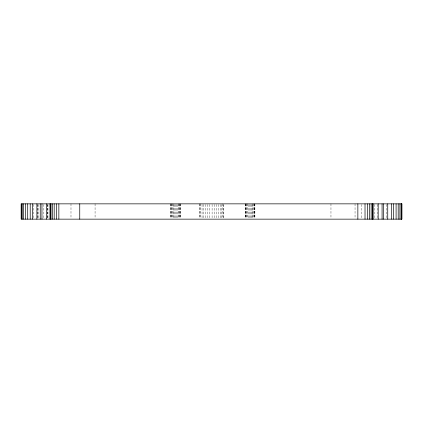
<?xml version="1.0" encoding="UTF-8"?>
<svg xmlns="http://www.w3.org/2000/svg" width="423" height="423" viewBox="0 0 423 423"><rect width="100%" height="100%" fill="white"/><g stroke="black" fill="none" stroke-linecap="round" stroke-linejoin="round"><path stroke-width="0.32" stroke-dasharray="2.12 1.59" d="M386.844 204.494L386.844 218.506M377.284 204.494L377.284 218.506M374.445 204.494L374.445 218.506M361.639 204.494L361.639 218.506M355.045 203.854L355.045 218.506M330.966 203.854L330.966 218.506M254.895 203.854L254.895 218.506M254.805 203.854L254.805 218.506M254.54 203.854L254.54 218.506M254.123 203.854L254.123 218.506M253.562 203.854L253.562 218.506M252.891 203.854L252.891 218.506M252.113 204.494L252.113 218.506M251.251 204.494L251.251 218.506M250.321 204.494L250.321 218.506M249.369 204.494L249.369 218.506M248.47 204.494L248.47 218.506M247.651 203.854L247.651 218.506M246.921 203.854L246.921 218.506M246.302 203.854L246.302 218.506M245.816 203.854L245.816 218.506M245.467 203.854L245.467 218.506M245.287 203.854L245.287 218.506M223.54 204.494L223.54 218.506M223.307 204.494L223.307 218.506M222.646 203.854L222.646 218.506M221.599 204.494L221.599 218.506M220.209 204.494L220.209 218.506M218.522 204.494L218.522 218.506M216.576 204.494L216.576 218.506M214.419 204.494L214.419 218.506M212.103 204.494L212.103 218.506M209.723 204.494L209.723 218.506M207.476 204.494L207.476 218.506M205.425 204.494L205.425 218.506M203.6 204.494L203.6 218.506M202.057 204.494L202.057 218.506M200.83 203.854L200.83 218.506M199.973 203.854L199.973 218.506M199.519 203.854L199.519 218.506M180.288 203.854L180.288 218.506M180.198 203.854L180.198 218.506M179.934 203.854L179.934 218.506M179.516 203.854L179.516 218.506M178.955 203.854L178.955 218.506M178.284 203.854L178.284 218.506M177.501 204.494L177.501 218.506M176.645 204.494L176.645 218.506M175.714 204.494L175.714 218.506M174.762 204.494L174.762 218.506M173.864 204.494L173.864 218.506M173.044 203.854L173.044 218.506M172.314 203.854L172.314 218.506M171.696 203.854L171.696 218.506M171.204 203.854L171.204 218.506M170.86 203.854L170.86 218.506M170.681 203.854L170.681 218.506M95.069 203.854L95.069 218.506M70.99 203.854L70.99 218.506M47.958 204.494L47.958 218.506M47.302 204.494L47.302 218.506M47.159 204.494L47.159 218.506M43.363 204.494L43.363 218.506M38.387 204.494L38.387 218.506M37.737 204.494L37.737 218.506M37.599 204.494L37.599 218.506M33.803 204.494L33.803 218.506"/><path stroke-width="0.63" d="M401.776 203.854L401.765 219.146M401.702 203.854L401.702 219.146M401.131 203.854L401.131 219.146M399.909 203.854L399.909 219.146M398.202 203.854L398.202 219.146M396.092 203.854L396.092 219.146M393.676 203.854L393.676 219.146M391.672 203.854L391.672 219.146M387.738 203.854L387.738 219.146M383.513 203.854L383.513 219.146M382.075 203.854L382.075 219.146M378.183 203.854L378.183 219.146M372.954 203.854L372.954 219.146M372.906 203.854L372.906 219.146M372.325 203.854L372.325 219.146M371.151 203.854L371.151 219.146M369.485 203.854L369.485 219.146M367.413 203.854L367.413 219.146M365.023 203.854L365.023 219.146M357.858 203.854L357.858 219.146M79.751 203.854L79.751 219.146M58.855 203.854L58.855 219.146M56.381 203.854L56.381 219.146M54.186 203.854L54.186 219.146M52.367 203.854L52.367 219.146M51.019 203.854L51.019 219.146M50.221 203.854L50.221 219.146M50.046 203.854L50.046 219.146M46.451 203.854L46.451 219.146M41.962 203.854L41.962 219.146M40.248 203.854L40.248 219.146M36.891 203.854L36.891 219.146M32.386 203.854L32.386 219.146M30.207 203.854L30.207 219.146M27.707 203.854L27.707 219.146M25.486 203.854L25.486 219.146M23.63 203.854L23.63 219.146M22.229 203.854L22.229 219.146M21.377 203.854L21.377 219.146M401.85 203.854L21.15 203.854L21.15 219.146L401.85 219.146L401.85 203.854"/></g></svg>
